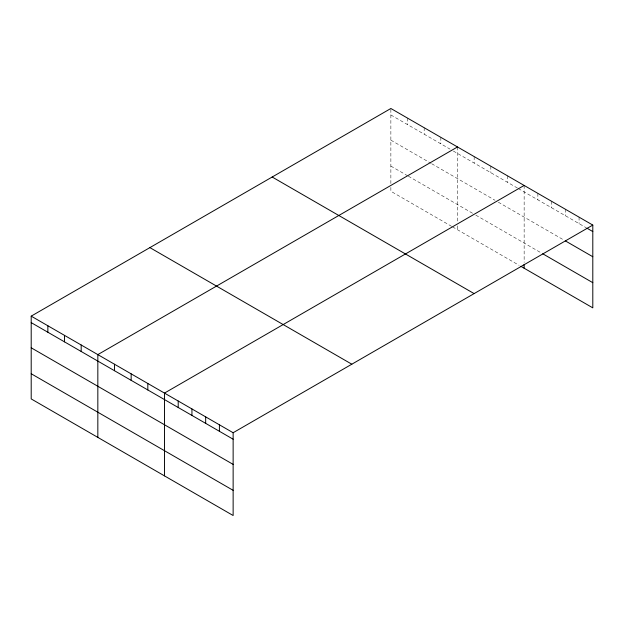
<?xml version="1.0" encoding="UTF-8"?>
<svg xmlns="http://www.w3.org/2000/svg" width="624" height="624" viewBox="0 0 624 624"><rect width="100%" height="100%" fill="white"/><g stroke="black" fill="none" stroke-linecap="round" stroke-linejoin="round"><path stroke-width="0.47" stroke-dasharray="3.12 2.34" d="M390.866 183.526L390.866 108.49M390.866 114.972L450.005 149.113M453.336 151.039L517.475 188.074M518.31 188.549L586.342 227.822M390.866 140.15L430.849 163.231M431.683 163.714L494.988 200.265M498.319 202.192L563.722 239.951M390.866 166.093L407.527 175.711M408.353 176.194L474.162 214.188M475.831 215.147L541.913 253.297M451.675 226.379L390.866 191.272L390.866 187.395M452.501 226.863L519.145 265.333M579.072 217.152L579.072 223.626M565.336 209.219L565.336 215.701M551.608 201.295L551.608 207.776M537.872 193.37L537.872 199.844M524.144 185.437L524.144 262.408M507.484 175.82L507.484 182.302M490.823 166.202L490.823 172.676M474.162 156.585L474.162 163.059M457.501 146.968L457.501 221.996M457.501 225.872L457.501 229.749M440.84 137.35L440.84 143.824M424.18 127.725L424.18 134.207M407.527 118.108L407.527 124.589"/><path stroke-width="0.94" d="M520.806 266.292L592.8 307.858L592.8 225.077L390.866 108.49L31.2 316.142L31.2 398.923L233.134 515.51L233.134 432.728L31.2 316.142M457.501 146.968L97.835 354.611L97.835 437.393M524.144 185.437L164.479 393.089L164.479 475.87M233.134 432.728L592.8 225.077M587.145 228.29L592.8 231.559M565.336 240.88L592.8 256.737M542.716 253.765L592.8 282.68M272.173 177.013L474.107 293.6M149.893 247.619L351.827 364.205M31.2 322.624L233.134 439.21M31.2 347.802L233.134 464.389M31.2 373.745L233.134 490.331M524.144 264.342L524.144 268.219M219.406 424.804L219.406 431.278M205.67 416.871L205.67 423.353M191.942 408.946L191.942 415.42M178.207 401.014L178.207 407.495M147.818 383.471L147.818 389.945M131.157 373.854L131.157 380.328M114.496 364.237L114.496 370.711M81.182 344.994L81.182 351.476M64.522 335.377L64.522 341.858M47.861 325.759L47.861 332.241"/></g></svg>
